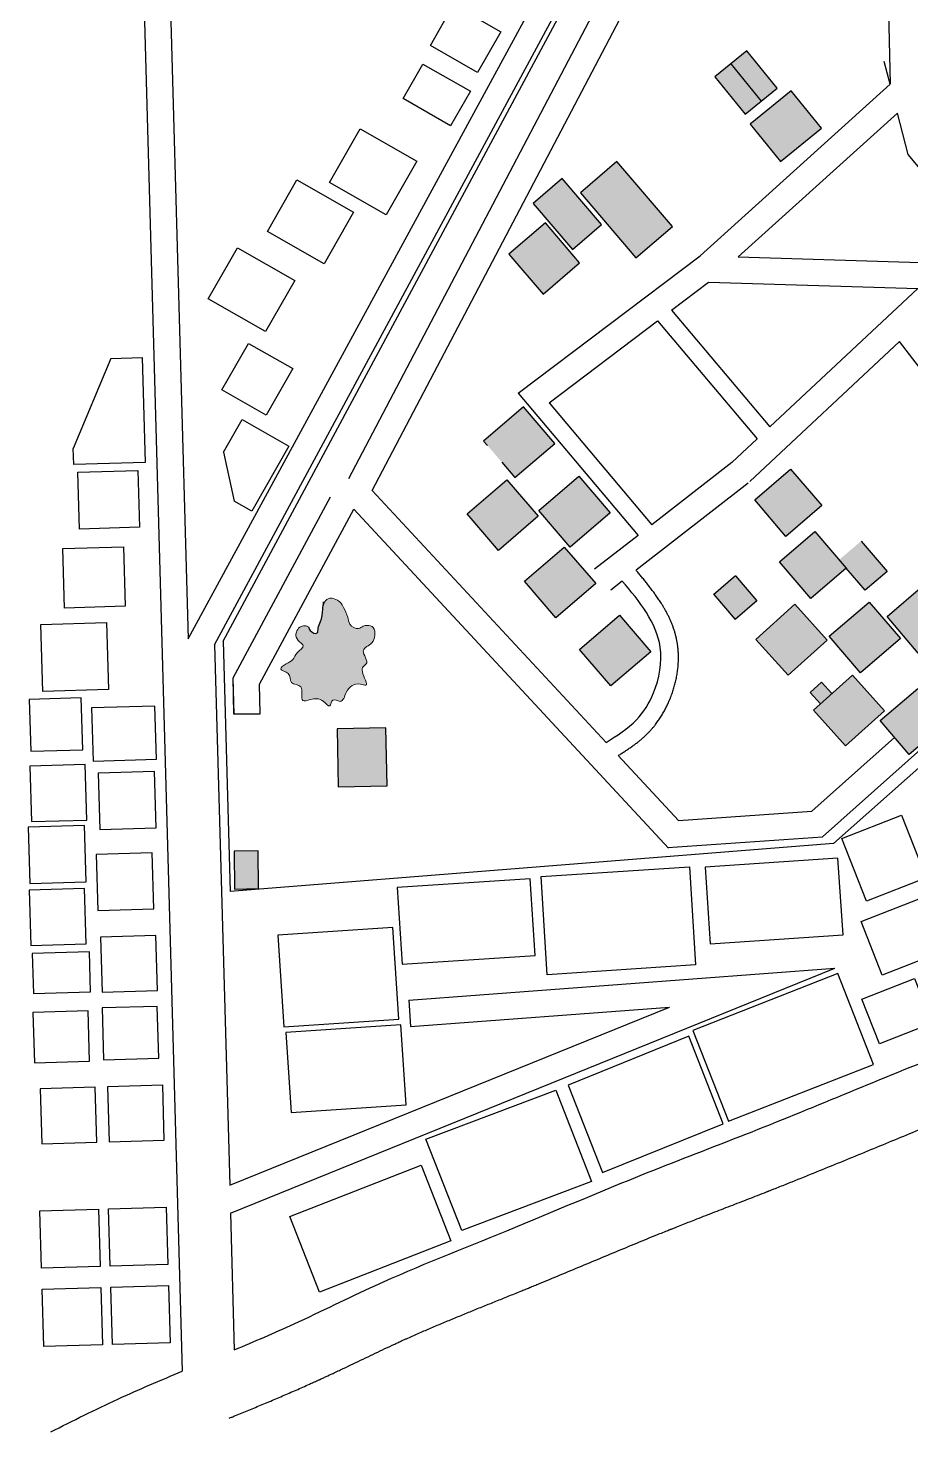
# Model space of a CAD drawing. Header units: millimetres. Extents: x 2899851 to 5794060, y -1331222 to -659598.
# Drawn here: x 4961547 to 5163121, y -1301651 to -980868 of the extents above; entities that cross this region are included whole.
import ezdxf

# ---------------------------------------------------------------- set-up
doc = ezdxf.new("R2010")
doc.units = ezdxf.units.MM
for name, color, linetype, lineweight in [('b_COLUMN', 7, 'Continuous', 25), ('b_elev_near', 42, 'Continuous', 25), ('i_hatch space', 53, 'Continuous', 9)]:
    doc.layers.add(name, color=color, linetype=linetype, lineweight=lineweight)
doc.layers.add('ref', color=10, linetype='Continuous')

msp = doc.modelspace()

# ---------------------------------------------------------------- hatches: boundary and pattern name
at = {"layer": 'i_hatch space', "extrusion": (0, 0, -1)}
h = msp.add_hatch(color=252, dxfattribs=at)
h.dxf.hatch_style = 1
h.paths.add_polyline_path([(-5121981, -989036), (-5128912, -997577), (-5132561, -994616), (-5125630, -986074), (-5121981, -989036)])
h = msp.add_hatch(color=252, dxfattribs=at)
h.dxf.hatch_style = 1
h.paths.add_polyline_path([(-5118331, -991997), (-5125262, -1000539), (-5128912, -997577), (-5121981, -989036)])
h = msp.add_hatch(color=252, dxfattribs=at)
h.dxf.hatch_style = 1
h.paths.add_polyline_path([(-5126449, -1002795), (-5135767, -995234), (-5142699, -1003775), (-5133381, -1011337)])
h = msp.add_hatch(color=252, dxfattribs=at)
h.dxf.hatch_style = 1
h.paths.add_polyline_path([(-5087642, -1018533), (-5100338, -1033334), (-5108687, -1026172), (-5095991, -1011371)])
h = msp.add_hatch(color=252, dxfattribs=at)
h.dxf.hatch_style = 1
h.paths.add_polyline_path([(-5076851, -1020919), (-5085868, -1031431), (-5092489, -1025751), (-5083472, -1015239)])
h = msp.add_hatch(color=252, dxfattribs=at)
h.dxf.hatch_style = 1
h.paths.add_polyline_path([(-5071323, -1032531), (-5079136, -1041640), (-5087485, -1034478), (-5079672, -1025370)])
h = msp.add_hatch(color=252, dxfattribs=at)
h.dxf.hatch_style = 1
h.paths.add_polyline_path([(-5065556, -1075225), (-5072718, -1083574), (-5081826, -1075761), (-5074664, -1067412)])
h = msp.add_hatch(color=252, dxfattribs=at)
h.dxf.hatch_style = 1
h.paths.add_polyline_path([(-5061778, -1091881), (-5070886, -1084068), (-5078048, -1092417), (-5068940, -1100230)])
h = msp.add_hatch(color=252, dxfattribs=at)
h.dxf.hatch_style = 1
h.paths.add_polyline_path([(-5078156, -1091108), (-5087264, -1083295), (-5094426, -1091645), (-5085318, -1099457)])
h = msp.add_hatch(color=252, dxfattribs=at)
h.dxf.hatch_style = 1
h.paths.add_polyline_path([(-5127448, -1088647), (-5135660, -1081633), (-5142804, -1089997), (-5134592, -1097012)])
h = msp.add_hatch(color=252, dxfattribs=at)
h.dxf.hatch_style = 1
h.paths.add_polyline_path([(-5133096, -1102864), (-5141211, -1095910), (-5148355, -1104274), (-5140240, -1111228)])
h = msp.add_hatch(color=252, dxfattribs=at)
h.dxf.hatch_style = 1
h.paths.add_polyline_path([(-5074877, -1107273), (-5083985, -1099460), (-5091147, -1107809), (-5082039, -1115622)])
h = msp.add_hatch(color=252, dxfattribs=at)
h.dxf.hatch_style = 1
h.paths.add_polyline_path([(-5148359, -1104273), (-5152645, -1109291), (-5157664, -1105005), (-5151754, -1098085), (-5146735, -1102372), (-5148359, -1104273)])
at = {"layer": 'i_hatch space'}
h = msp.add_hatch(color=252, dxfattribs=at)
h.dxf.hatch_style = 1
h.paths.add_polyline_path([(5123043, -1106066), (5118100, -1110287), (5122971, -1115990), (5127914, -1111769)])
at = {"layer": 'i_hatch space', "extrusion": (0, 0, -1)}
h = msp.add_hatch(color=252, dxfattribs=at)
h.dxf.hatch_style = 1
h.paths.add_polyline_path([(-5157668, -1115341), (-5165880, -1108327), (-5173024, -1116691), (-5164812, -1123706)])
at = {"layer": 'i_hatch space'}
h = msp.add_hatch(color=132, dxfattribs=at)
h.dxf.hatch_style = 1
edge = h.paths.add_edge_path()
edge.add_spline(control_points=[(5025590, -1117664), (5025384, -1117571), (5024833, -1117397), (5023692, -1117473), (5022905, -1118481), (5022508, -1119915), (5023325, -1121032), (5024974, -1122205), (5022734, -1123453), (5022158, -1125334), (5020610, -1125993), (5018349, -1127612), (5021673, -1127970), (5021022, -1130992), (5025018, -1130685), (5023244, -1135166), (5026589, -1134086), (5028524, -1133845), (5030642, -1136641), (5030857, -1133651), (5033376, -1135516), (5034109, -1131836), (5036376, -1130274), (5039694, -1131568), (5037662, -1128534), (5037851, -1126715), (5039719, -1125859), (5036775, -1122823), (5040236, -1121758), (5040798, -1119700), (5040747, -1118017), (5039477, -1117228), (5038172, -1117373), (5036775, -1118460), (5034774, -1117357), (5034634, -1115187), (5033708, -1113623), (5032912, -1111953), (5031672, -1111286), (5030246, -1110967), (5029216, -1111823), (5028986, -1112592), (5028909, -1112880)], knot_values=[2004.2564054, 2004.2564054, 2004.2564054, 2004.2564054, 2694.1560019, 3763.0593296, 5167.3105785, 6224.2837645, 7986.7822657, 9090.5534345, 11185.7820024, 13072.9217971, 14891.7554355, 16596.6511557, 18546.503187, 20740.0198932, 23110.9494255, 26264.3694271, 27980.376827, 30959.5070703, 32824.7017859, 34303.8550589, 35971.6456756, 38468.8630342, 42197.5940321, 43432.7304319, 46615.6733357, 47852.8154575, 48710.2304918, 51795.2349955, 54480.8332313, 56266.5747647, 58126.2164071, 58850.4600735, 60504.8299963, 61703.7441782, 63904.694013, 65576.3419311, 67989.8754383, 69318.2134366, 71002.4029784, 72012.4674402, 73519.1974265, 74411.8527668, 74411.8527668, 74411.8527668, 74411.8527668], degree=3, periodic=0)
edge.add_spline(control_points=[(5028909, -1112880), (5028877, -1113141), (5028732, -1114358), (5028628, -1116186), (5027661, -1117709), (5027865, -1119647), (5025852, -1118820), (5025630, -1117962), (5025590, -1117664)], knot_values=[316.0788681, 316.0788681, 316.0788681, 316.0788681, 1103.7293239, 3980.5014068, 5556.8137151, 6674.5594689, 8438.1967426, 9338.4273763, 9338.4273763, 9338.4273763, 9338.4273763], degree=3, periodic=0)
at = {"layer": 'i_hatch space', "extrusion": (0, 0, -1)}
h = msp.add_hatch(color=252, dxfattribs=at)
h.dxf.hatch_style = 1
h.paths.add_polyline_path([(-5127723, -1120583), (-5136631, -1112543), (-5144001, -1120709), (-5135093, -1128749)])
h = msp.add_hatch(color=252, dxfattribs=at)
h.dxf.hatch_style = 1
h.paths.add_polyline_path([(-5144467, -1119808), (-5153592, -1112015), (-5160736, -1120379), (-5151611, -1128173)])
h = msp.add_hatch(color=252, dxfattribs=at)
h.dxf.hatch_style = 1
h.paths.add_polyline_path([(-5087441, -1122845), (-5096549, -1115032), (-5103711, -1123381), (-5094603, -1131194)])
h = msp.add_hatch(color=252, dxfattribs=at)
h.dxf.hatch_style = 1
h.paths.add_polyline_path([(-5140852, -1136732), (-5149760, -1128692), (-5157130, -1136859), (-5148222, -1144898)])
h = msp.add_hatch(color=252, dxfattribs=at)
h.dxf.hatch_style = 1
h.paths.add_polyline_path([(-5140140, -1132660), (-5142485, -1135258), (-5145083, -1132913), (-5142738, -1130315)])
h = msp.add_hatch(color=252, dxfattribs=at)
h.dxf.hatch_style = 1
h.paths.add_polyline_path([(-5162733, -1146863), (-5156109, -1139107), (-5164701, -1131768), (-5171326, -1139524)])
at = {"layer": 'i_hatch space'}
h = msp.add_hatch(color=252, dxfattribs=at)
h.dxf.hatch_style = 1
h.paths.add_polyline_path([(5032381, -1154275), (5032082, -1140979), (5043206, -1140729), (5043505, -1154025)])
h = msp.add_hatch(dxfattribs=at)
h.set_pattern_fill('ANGLE', color=252, angle=187.95947)
h.set_pattern_definition([(94.77558408, (2958577.855, -2649957.4645), (-6.960751063, -0.581523547), [5.08, -1.905]), (184.77558408, (2958577.855, -2649957.4645), (0.581523547, -6.960751063), [5.08, -1.905])])
h.paths.add_polyline_path([(5012011, -1177545), (5012052, -1175300), (5012278, -1168934), (5012291, -1168903), (5014068, -1168876), (5014156, -1177512)])
h.paths.add_polyline_path([(5008711, -1177596), (5008623, -1168960), (5012291, -1168903), (5012278, -1168934), (5012052, -1175300), (5012011, -1177545)])
at = {"layer": 'ref'}
h = msp.add_hatch(dxfattribs=at)
h.set_pattern_fill('ANGLE', color=256, angle=187.95947)
h.set_pattern_definition([(359.33482376, (2668480.8595, -2649762.77), (0.081090644, 6.984529283), [5.08, -1.905]), (89.33482376, (2668480.8595, -2649762.77), (-6.984529283, 0.081090644), [5.08, -1.905])])
h.paths.add_polyline_path([(5127914, -1111769), (5122971, -1115990), (5118100, -1110287), (5123043, -1106066)])

# ---------------------------------------------------------------- linework, layer by layer
at = {"layer": 'b_COLUMN', "color": 5, "lineweight": 30}
msp.add_line((5006099, -1120942), (5007697, -1178142), dxfattribs=at)
at = {"layer": 'b_COLUMN', "color": 5, "lineweight": 30, "extrusion": (0, 0, -1)}
msp.add_lwpolyline([(-5006099, -1120942), (-5112518, -922767, -0.1352526), (-5114270, -914992), (-5115456, -809677), (-5218133, -797899), (-5219870, -811287), (-5360427, -793048), (-5379643, -920481), (-5518810, -904656), (-5512239, -1032853), (-5278652, -1049012), (-5145432, -1167200), (-5007697, -1178142)], format="xyb", dxfattribs=at)
at = {"layer": 'b_COLUMN', "color": 251, "lineweight": 30, "true_color": 0x636466, "extrusion": (0, 0, -1)}
msp.add_lwpolyline([(-5034792, -1083770), (-5117794, -925623, -0.1356661), (-5120263, -914709), (-5117180, -849492)], format="xyb", dxfattribs=at)
for points in [[(-5040104, -1086558), (-5105261, -962414)], [(-5008563, -1137696), (-5008388, -1129362), (-5030601, -1087996)], [(-5014562, -1137570), (-5014420, -1130812), (-5035887, -1090834)], [(-5008560, -1137552), (-5008388, -1129362)]]:
    msp.add_lwpolyline(points, dxfattribs=at)
at = {"layer": 'b_elev_near', "color": 7, "extrusion": (0, 0, -1)}
for p, q in [((5121981, -989036), (5128912, -997577)), ((5151754, -1098085), (5157664, -1105005)), ((5123043, -1106066), (5118024, -1110352)), ((5123043, -1106066), (5127914, -1111769)), ((5152645, -1109291), (5148359, -1104273)), ((5157664, -1105005), (5152645, -1109291)), ((5118100, -1110287), (5122971, -1115990)), ((5127914, -1111769), (5122971, -1115990))]:
    msp.add_line(p, q, dxfattribs=at)
for points in [[(-5125262, -1000539), (-5132561, -994616), (-5125630, -986074), (-5118331, -991997)], [(-5133381, -1011337), (-5142699, -1003775), (-5135767, -995234), (-5126449, -1002795)], [(-5087642, -1018533), (-5100338, -1033334), (-5108687, -1026172), (-5095991, -1011371)], [(-5076851, -1020919), (-5085868, -1031431), (-5092489, -1025751), (-5083472, -1015239)], [(-5071323, -1032531), (-5079136, -1041640), (-5087485, -1034478), (-5079672, -1025370)], [(-5061778, -1091881), (-5070886, -1084068), (-5078048, -1092417), (-5068940, -1100230)], [(-5078156, -1091108), (-5087264, -1083295), (-5094426, -1091645), (-5085318, -1099457)], [(-5127448, -1088647), (-5135660, -1081633), (-5142804, -1089997), (-5134592, -1097012)], [(-5133096, -1102864), (-5141211, -1095910), (-5148355, -1104274), (-5140240, -1111228)], [(-5074877, -1107273), (-5083985, -1099460), (-5091147, -1107809), (-5082039, -1115622)], [(-5157668, -1115341), (-5165880, -1108327), (-5173024, -1116691), (-5164812, -1123706)], [(-5127723, -1120583), (-5136631, -1112543), (-5144001, -1120709), (-5135093, -1128749)], [(-5144467, -1119808), (-5153592, -1112015), (-5160736, -1120379), (-5151611, -1128173)], [(-5087441, -1122845), (-5096549, -1115032), (-5103711, -1123381), (-5094603, -1131194)], [(-5140852, -1136732), (-5149760, -1128692), (-5157130, -1136859), (-5148222, -1144898)]]:
    msp.add_lwpolyline(points, close=True, dxfattribs=at)
for points in [[(-5069692, -1080047), (-5072718, -1083574), (-5081826, -1075761), (-5074664, -1067412), (-5065556, -1075225), (-5066433, -1076248)], [(-5142485, -1135258), (-5140140, -1132660), (-5142738, -1130315), (-5145083, -1132913)], [(-5171326, -1139524), (-5162733, -1146863), (-5156109, -1139107), (-5164701, -1131768), (-5167829, -1135431)]]:
    msp.add_lwpolyline(points, dxfattribs=at)
at = {"layer": 'i_hatch space', "color": 18, "true_color": 0x000000}
msp.add_open_spline([(5025590, -1117664), (5025384, -1117571), (5024833, -1117397), (5023692, -1117473), (5022905, -1118481), (5022508, -1119915), (5023325, -1121032), (5024974, -1122205), (5022734, -1123453), (5022158, -1125334), (5020610, -1125993), (5018349, -1127612), (5021673, -1127970), (5021022, -1130992), (5025018, -1130685), (5023244, -1135166), (5026589, -1134086), (5028524, -1133845), (5030642, -1136641), (5030857, -1133651), (5033376, -1135516), (5034109, -1131836), (5036376, -1130274), (5039694, -1131568), (5037662, -1128534), (5037851, -1126715), (5039719, -1125859), (5036775, -1122823), (5040236, -1121758), (5040798, -1119700), (5040747, -1118017), (5039477, -1117228), (5038172, -1117373), (5036775, -1118460), (5034774, -1117357), (5034634, -1115187), (5033708, -1113623), (5032912, -1111953), (5031672, -1111286), (5030246, -1110967), (5029216, -1111823), (5028986, -1112592), (5028909, -1112880)], degree=3, knots=[2004.2564054, 2004.2564054, 2004.2564054, 2004.2564054, 2694.1560019, 3763.0593296, 5167.3105785, 6224.2837645, 7986.7822657, 9090.5534345, 11185.7820024, 13072.9217971, 14891.7554355, 16596.6511557, 18546.503187, 20740.0198932, 23110.9494255, 26264.3694271, 27980.376827, 30959.5070703, 32824.7017859, 34303.8550589, 35971.6456756, 38468.8630342, 42197.5940321, 43432.7304319, 46615.6733357, 47852.8154575, 48710.2304918, 51795.2349955, 54480.8332313, 56266.5747647, 58126.2164071, 58850.4600735, 60504.8299963, 61703.7441782, 63904.694013, 65576.3419311, 67989.8754383, 69318.2134366, 71002.4029784, 72012.4674402, 73519.1974265, 74411.8527668, 74411.8527668, 74411.8527668, 74411.8527668], dxfattribs=at)
at = {"layer": 'ref', "color": 116, "true_color": 0x136734}
for p, q in [((4998081, -1120419), (5107788, -918351)), ((5004122, -1121796), (5112560, -920661)), ((4987340, -950801), (4996755, -1287790)), ((4993308, -949581), (4998081, -1120419)), ((5004122, -1121796), (5007572, -1245290)), ((5007751, -1251692), (5145788, -1195717)), ((5048460, -1203029), (5145788, -1195717)), ((5007572, -1245290), (5107979, -1204575)), ((5048460, -1203029), (5048837, -1209017)), ((5048837, -1209017), (5107979, -1204575)), ((5007751, -1251692), (5008623, -1282893))]:
    msp.add_line(p, q, dxfattribs=at)
at = {"layer": 'ref', "color": 251, "true_color": 0x636466}
for p, q in [((5157707, -965170), (5158400, -993643)), ((5158387, -993718), (5157045, -988506)), ((5114994, -1032885), (5158387, -993718)), ((5123656, -1033149), (5160076, -1000276)), ((5162515, -1009748), (5160076, -1000276)), ((5177733, -1028185), (5162515, -1009748)), ((5073464, -1064311), (5114994, -1032885)), ((5123656, -1033149), (5170892, -1034591)), ((5108474, -1045343), (5116927, -1038947)), ((5116927, -1038947), (5164685, -1040404)), ((5130926, -1072019), (5164685, -1040404)), ((5108474, -1045343), (5130926, -1072019)), ((5080527, -1066491), (5105280, -1047760)), ((5105280, -1047760), (5128002, -1074757)), ((5126370, -1084506), (5160531, -1052515)), ((5179199, -1076812), (5160531, -1052515)), ((5073464, -1064311), (5100821, -1096816)), ((5080527, -1066491), (5103980, -1094358)), ((5122269, -1080126), (5128002, -1074757)), ((5122269, -1080126), (5103980, -1094358)), ((5234468, -1083950), (5142972, -1165680)), ((5040104, -1086558), (5093533, -1144094)), ((5125954, -1084862), (5100388, -1104756)), ((5035887, -1090834), (5107765, -1168238)), ((5100821, -1096816), (5090894, -1104541)), ((5097229, -1107214), (5094579, -1109276)), ((5159400, -1142960), (5140511, -1159833)), ((5096305, -1147079), (5110070, -1161903)), ((5110070, -1161903), (5140511, -1159833)), ((5107622, -1168084), (5142972, -1165680))]:
    msp.add_line(p, q, dxfattribs=at)
at = {"layer": 'ref'}
for p, q in [((4980449, -1056389), (4971866, -1076931)), ((5006138, -1077805), (5008627, -1088982)), ((5008560, -1137552), (5014562, -1137570))]:
    msp.add_line(p, q, dxfattribs=at)
for points in [[(5058717, -975579), (5069462, -981716), (5064156, -991006), (5053411, -984868)], [(5051694, -989100), (5062531, -995291), (5058029, -1003173), (5047191, -996983)], [(5037359, -1003860), (5050334, -1011272), (5043312, -1023566), (5030336, -1016154)], [(5022928, -1015547), (5035864, -1022936), (5029132, -1034722), (5016195, -1027333)], [(5009344, -1031100), (5022425, -1038572), (5015772, -1050219), (5002691, -1042747)], [(5011890, -1052940), (5021960, -1058692), (5015891, -1069316), (5005821, -1063564)], [(4986628, -1081937), (4987014, -1094925), (4973307, -1095332), (4972922, -1082344)], [(4983337, -1099407), (4983741, -1112996), (4969893, -1113408), (4969489, -1099818)], [(4979476, -1116727), (4979930, -1131989), (4964895, -1132436), (4964442, -1117174)], [(4961814, -1134279), (4962165, -1146120), (4974007, -1145768), (4973655, -1133927)], [(4976008, -1136222), (4976368, -1148355), (4990828, -1147926), (4990468, -1135792)], [(4961945, -1149547), (4962321, -1162201), (4974974, -1161825), (4974598, -1149172)], [(4977574, -1151150), (4977955, -1163987), (4990792, -1163606), (4990411, -1150769)], [(5160951, -1160715), (5166617, -1175053), (5152992, -1180388), (5147326, -1166050)], [(4961547, -1163455), (4961929, -1176327), (4974801, -1175945), (4974419, -1163073)], [(4977105, -1169678), (4977485, -1182478), (4990284, -1182097), (4989904, -1169298)], [(5146465, -1170574), (5116115, -1172595), (5117282, -1190118), (5147632, -1188097)], [(5078719, -1174756), (5112552, -1172502), (5113932, -1194918), (5080099, -1197171)], [(5076160, -1175256), (5045809, -1177277), (5046976, -1194800), (5077326, -1192779)], [(5173036, -1176715), (5177832, -1188971), (5156587, -1197283), (5151792, -1185026)], [(4961808, -1177878), (4962182, -1190482), (4974786, -1190108), (4974411, -1177504)], [(5044815, -1186405), (5018551, -1188154), (5019944, -1209064), (5046208, -1207315)], [(4978085, -1188570), (4978460, -1201174), (4991063, -1200799), (4990689, -1188196)], [(4962492, -1192300), (4962763, -1201445), (4975823, -1201057), (4975552, -1191912)], [(5113343, -1209896), (5121451, -1230621), (5154572, -1217663), (5146464, -1196938)], [(5163977, -1198055), (5167980, -1208287), (5155917, -1213006), (5151914, -1202774)], [(4962637, -1205808), (4962979, -1217314), (4975583, -1216940), (4975241, -1205434)], [(4978424, -1204780), (4978775, -1216622), (4991379, -1216247), (4991027, -1204406)], [(5046687, -1208631), (5020422, -1210380), (5021581, -1228642), (5047846, -1226893)], [(5084858, -1222379), (5092676, -1242360), (5120253, -1231218), (5112436, -1211237)], [(4964278, -1223229), (4964652, -1235833), (4977256, -1235458), (4976881, -1222854)], [(4979674, -1222772), (4980048, -1235375), (4992652, -1235001), (4992278, -1222397)], [(5082026, -1223544), (5090200, -1244436), (5060575, -1255617), (5052401, -1234726)], [(5051271, -1240691), (5058037, -1257985), (5028083, -1269705), (5021317, -1252410)], [(4977647, -1250765), (4978036, -1263862), (4964590, -1264261), (4964201, -1251165)], [(4993083, -1250319), (4993472, -1263403), (4980320, -1263794), (4979932, -1250710)], [(4978177, -1268628), (4978566, -1281724), (4965120, -1282123), (4964731, -1269027)], [(4993614, -1268181), (4994003, -1281266), (4980851, -1281656), (4980462, -1268572)]]:
    msp.add_lwpolyline(points, close=True, dxfattribs=at)
for points in [[(4980449, -1056389), (4987575, -1056178), (4988286, -1080125), (4971976, -1080610), (4971866, -1076931)], [(5006138, -1077805), (5010428, -1070294), (5021091, -1076385), (5012599, -1091251), (5008627, -1088982)]]:
    msp.add_lwpolyline(points, dxfattribs=at)
at = {"layer": 'ref', "color": 18, "true_color": 0x000000}
for points in [[(5032082, -1140979), (5032381, -1154275), (5043505, -1154025), (5043206, -1140729)], [(5008623, -1168960), (5008711, -1177596), (5014156, -1177512), (5014068, -1168876)]]:
    msp.add_lwpolyline(points, close=True, dxfattribs=at)
at = {"layer": 'ref', "color": 116, "true_color": 0x136734}
for points, knots in [([(5007458, -1298524), (5007684, -1298431), (5007911, -1298338), (5008390, -1298140), (5008644, -1298036), (5009404, -1297723), (5009912, -1297514), (5011437, -1296884), (5012456, -1296462), (5014500, -1295611), (5015525, -1295182), (5017578, -1294316), (5018607, -1293879), (5020668, -1292995), (5021700, -1292548), (5023767, -1291642), (5024802, -1291184), (5025988, -1290651), (5026138, -1290584), (5026588, -1290381), (5026888, -1290245), (5027349, -1290035), (5027511, -1289962), (5027753, -1289851), (5027835, -1289814), (5027963, -1289755), (5028010, -1289734), (5028089, -1289697), (5028122, -1289682), (5028187, -1289652), (5028220, -1289637), (5028318, -1289592), (5028384, -1289562), (5028580, -1289472), (5028710, -1289412), (5029101, -1289231), (5029362, -1289111), (5030140, -1288749), (5030657, -1288508), (5031949, -1287901), (5032722, -1287535), (5034258, -1286804), (5035021, -1286440), (5036537, -1285714), (5037290, -1285352), (5038788, -1284635), (5039533, -1284278), (5041014, -1283571), (5041750, -1283221), (5043215, -1282528), (5043944, -1282186), (5044808, -1281784), (5044945, -1281721), (5045357, -1281529), (5045632, -1281403), (5046041, -1281214), (5046176, -1281152), (5046396, -1281052), (5046480, -1281013), (5046591, -1280962), (5046618, -1280950), (5046700, -1280913), (5046755, -1280888), (5046863, -1280838), (5046918, -1280813), (5047082, -1280739), (5047191, -1280689), (5047518, -1280541), (5047737, -1280442), (5048394, -1280146), (5048833, -1279950), (5050155, -1279363), (5051040, -1278975), (5052820, -1278203), (5053715, -1277819), (5055512, -1277056), (5056415, -1276676), (5058229, -1275919), (5059140, -1275542), (5060969, -1274789), (5061887, -1274413), (5063731, -1273662), (5064656, -1273286), (5066513, -1272534), (5067444, -1272158), (5069313, -1271403), (5070251, -1271025), (5072131, -1270264), (5073074, -1269883), (5074192, -1269428), (5074365, -1269358), (5074884, -1269146), (5075231, -1269005), (5075727, -1268803), (5075876, -1268742), (5076072, -1268662), (5076120, -1268642), (5076215, -1268603), (5076262, -1268584), (5076405, -1268526), (5076500, -1268487), (5076785, -1268370), (5076975, -1268292), (5077545, -1268058), (5077925, -1267902), (5079063, -1267434), (5079820, -1267121), (5082210, -1266131), (5083838, -1265453), (5087084, -1264098), (5088701, -1263421), (5091927, -1262071), (5093536, -1261398), (5096745, -1260061), (5098346, -1259396), (5101541, -1258077), (5103136, -1257423), (5104963, -1256681), (5105198, -1256586), (5105904, -1256300), (5106374, -1256110), (5107042, -1255842), (5107239, -1255762), (5107584, -1255624), (5107732, -1255564), (5107941, -1255481), (5108002, -1255456), (5108124, -1255408), (5108185, -1255383), (5108368, -1255310), (5108490, -1255261), (5108856, -1255115), (5109100, -1255018), (5109834, -1254726), (5110324, -1254532), (5111797, -1253950), (5112781, -1253563), (5115118, -1252649), (5116472, -1252122), (5119190, -1251066), (5120554, -1250538), (5123291, -1249477), (5124665, -1248944), (5127419, -1247872), (5128800, -1247332), (5130266, -1246754), (5130348, -1246722), (5130489, -1246667), (5130547, -1246644), (5130663, -1246598), (5130722, -1246575), (5130897, -1246506), (5131013, -1246460), (5131363, -1246321), (5131596, -1246229), (5132295, -1245953), (5132760, -1245768), (5134155, -1245213), (5135084, -1244842), (5137867, -1243726), (5139717, -1242978), (5143408, -1241478), (5145249, -1240726), (5148922, -1239220), (5150755, -1238466), (5154413, -1236959), (5156239, -1236206), (5159884, -1234705), (5161704, -1233956), (5165338, -1232464), (5167153, -1231722), (5170779, -1230246), (5172590, -1229512), (5174518, -1228737), (5174636, -1228690), (5174868, -1228597), (5174981, -1228551), (5175146, -1228485), (5175197, -1228465), (5175299, -1228424), (5175350, -1228403), (5175503, -1228342), (5175606, -1228301), (5175913, -1228178), (5176118, -1228096), (5176732, -1227850), (5177143, -1227686), (5178375, -1227194), (5179199, -1226866), (5181421, -1225983), (5182824, -1225427), (5185638, -1224310), (5187049, -1223750), (5189879, -1222621), (5191299, -1222053), (5192949, -1221387), (5193178, -1221295), (5193864, -1221018), (5194321, -1220832), (5195003, -1220555), (5195226, -1220465), (5195591, -1220316), (5195733, -1220258), (5195939, -1220174), (5196004, -1220148), (5196133, -1220095), (5196198, -1220068), (5196391, -1219989), (5196521, -1219936), (5196908, -1219778), (5197166, -1219672), (5197940, -1219354), (5198456, -1219141), (5200000, -1218503), (5201028, -1218076), (5203868, -1216890), (5205676, -1216129), (5209280, -1214603), (5211076, -1213839), (5214658, -1212311), (5216443, -1211547), (5220006, -1210025), (5221783, -1209266), (5225329, -1207757), (5227098, -1207007), (5230631, -1205519), (5232395, -1204781), (5234515, -1203902), (5234872, -1203754), (5235429, -1203525), (5235627, -1203443), (5235976, -1203299), (5236128, -1203237), (5236352, -1203145), (5236425, -1203115), (5236556, -1203061), (5236615, -1203036), (5236733, -1202988), (5236791, -1202964), (5236968, -1202892), (5237085, -1202844), (5237438, -1202699), (5237674, -1202603), (5238380, -1202315), (5238851, -1202123), (5240266, -1201548), (5241211, -1201167), (5244050, -1200026), (5245948, -1199271), (5249756, -1197767), (5251666, -1197019), (5255494, -1195527), (5257413, -1194784), (5261260, -1193298), (5263187, -1192556), (5267050, -1191070), (5268984, -1190327), (5272860, -1188835), (5274801, -1188087), (5277094, -1187200), (5277444, -1187065), (5278495, -1186658), (5279196, -1186386), (5280030, -1186062), (5280163, -1186010), (5280371, -1185929), (5280447, -1185900), (5280674, -1185811), (5280825, -1185753), (5281128, -1185635), (5281279, -1185576), (5281733, -1185399), (5282036, -1185281), (5282943, -1184927), (5283547, -1184691), (5285360, -1183982), (5286567, -1183508), (5290184, -1182086), (5292591, -1181136), (5297397, -1179236), (5299796, -1178286), (5304587, -1176390), (5306979, -1175444), (5311759, -1173559), (5314146, -1172620), (5318917, -1170754), (5321300, -1169826), (5326065, -1167987), (5328447, -1167074), (5331211, -1166026), (5331595, -1165881), (5332071, -1165700), (5332164, -1165665), (5332473, -1165549), (5332688, -1165468), (5333335, -1165224), (5333767, -1165061), (5335062, -1164575), (5335926, -1164251), (5338523, -1163283), (5340257, -1162640), (5344429, -1161100), (5346869, -1160206), (5351761, -1158418), (5354213, -1157525), (5359126, -1155736), (5361587, -1154839), (5366516, -1153038), (5368985, -1152133), (5373927, -1150308), (5376401, -1149389), (5379355, -1148280), (5379834, -1148100), (5381271, -1147559), (5382230, -1147196), (5383320, -1146782), (5383451, -1146732), (5383695, -1146640), (5383808, -1146596), (5384035, -1146510), (5384148, -1146467), (5384488, -1146338), (5384714, -1146251), (5385393, -1145992), (5385846, -1145818), (5387204, -1145297), (5388109, -1144948), (5390822, -1143898), (5392629, -1143193), (5398045, -1141061), (5401647, -1139617), (5405799, -1137925), (5406356, -1137698), (5408025, -1137013), (5409137, -1136555), (5410647, -1135930), (5411046, -1135764), (5411611, -1135529), (5411779, -1135459), (5412281, -1135250), (5412615, -1135111), (5413096, -1134910), (5413241, -1134849), (5413426, -1134772), (5413465, -1134756), (5413543, -1134723), (5413582, -1134707), (5413698, -1134658), (5413776, -1134625), (5414010, -1134527), (5414165, -1134462), (5414631, -1134266), (5414942, -1134136), (5415871, -1133745), (5416488, -1133485), (5418060, -1132823), (5419012, -1132421), (5420907, -1131623), (5421850, -1131226), (5423729, -1130441), (5424664, -1130052), (5426528, -1129282), (5427456, -1128903), (5429305, -1128154), (5430227, -1127785), (5432064, -1127060), (5432980, -1126704), (5434040, -1126300), (5434188, -1126244), (5434421, -1126155), (5434507, -1126123), (5434625, -1126078), (5434657, -1126066), (5434722, -1126041), (5434754, -1126029), (5434851, -1125993), (5434916, -1125968), (5435110, -1125895), (5435239, -1125847), (5435628, -1125701), (5435887, -1125605), (5436667, -1125316), (5437188, -1125125), (5438886, -1124510), (5440069, -1124091), (5442449, -1123264), (5443646, -1122856), (5446053, -1122049), (5447264, -1121651), (5449698, -1120861), (5450922, -1120469), (5453380, -1119691), (5454615, -1119304), (5457096, -1118532), (5458342, -1118147), (5459896, -1117669), (5460198, -1117576), (5460606, -1117451), (5460710, -1117419), (5460919, -1117355), (5461023, -1117323), (5461336, -1117227), (5461545, -1117163), (5462172, -1116971), (5462591, -1116842), (5463847, -1116458), (5464686, -1116201), (5467096, -1115463), (5468671, -1114981), (5471828, -1114009), (5473411, -1113520), (5476583, -1112532), (5478173, -1112033), (5481358, -1111021), (5482953, -1110508), (5486149, -1109465), (5487749, -1108935), (5489754, -1108258), (5490157, -1108122), (5490901, -1107868), (5491241, -1107752), (5491638, -1107616), (5491694, -1107596), (5491800, -1107560), (5491849, -1107543), (5491947, -1107510), (5491996, -1107493), (5492143, -1107442), (5492241, -1107408), (5492534, -1107307), (5492730, -1107239), (5493317, -1107035), (5493707, -1106899), (5494878, -1106489), (5495656, -1106214), (5498024, -1105371), (5499608, -1104798), (5502763, -1103643), (5504333, -1103061), (5507461, -1101891), (5509019, -1101304), (5512124, -1100126), (5513671, -1099536), (5516362, -1098507), (5517507, -1098068), (5518651, -1097630)], [38894.9216503, 38894.9216503, 38894.9216503, 38894.9216503, 39626.680982, 39626.680982, 40443.5297717, 40443.5297717, 42077.227351, 42077.227351, 45344.6225097, 45344.6225097, 48612.0176684, 48612.0176684, 51879.4128271, 51879.4128271, 55146.8079858, 55146.8079858, 58414.2031445, 58414.2031445, 58887.1167799, 58887.1167799, 59832.9440505, 59832.9440505, 60340.9113638, 60340.9113638, 60597.5685665, 60597.5685665, 60744.6710565, 60744.6710565, 60847.8188162, 60847.8188162, 60950.9665758, 60950.9665758, 61157.2620952, 61157.2620952, 61569.8531338, 61569.8531338, 62395.0352112, 62395.0352112, 64045.3993659, 64045.3993659, 66544.9840452, 66544.9840452, 69044.5687246, 69044.5687246, 71544.153404, 71544.153404, 74043.7380833, 74043.7380833, 76543.3227627, 76543.3227627, 79042.9074421, 79042.9074421, 79517.1242662, 79517.1242662, 80465.5579145, 80465.5579145, 80934.4549505, 80934.4549505, 81226.2244463, 81226.2244463, 81320.7851562, 81320.7851562, 81509.906576, 81509.906576, 81699.0279959, 81699.0279959, 82077.2708355, 82077.2708355, 82833.7565149, 82833.7565149, 84346.7278735, 84346.7278735, 87372.6705908, 87372.6705908, 90398.6133082, 90398.6133082, 93424.5560255, 93424.5560255, 96450.4987428, 96450.4987428, 99476.4414601, 99476.4414601, 102502.3841774, 102502.3841774, 105528.3268947, 105528.3268947, 108554.2696121, 108554.2696121, 111580.2123294, 111580.2123294, 112134.1075458, 112134.1075458, 113241.8979787, 113241.8979787, 113716.8596572, 113716.8596572, 113868.6191261, 113868.6191261, 114020.378595, 114020.378595, 114323.8975329, 114323.8975329, 114930.9354085, 114930.9354085, 116145.0111599, 116145.0111599, 118573.1626626, 118573.1626626, 123822.8882507, 123822.8882507, 129072.6138389, 129072.6138389, 134322.339427, 134322.339427, 139572.0650151, 139572.0650151, 144821.7906032, 144821.7906032, 145597.820804, 145597.820804, 147149.8812054, 147149.8812054, 147801.4202718, 147801.4202718, 148290.2906529, 148290.2906529, 148491.6230318, 148491.6230318, 148692.9554107, 148692.9554107, 149095.6201684, 149095.6201684, 149900.9496839, 149900.9496839, 151511.6087149, 151511.6087149, 154732.9267768, 154732.9267768, 159129.2354835, 159129.2354835, 163525.5441902, 163525.5441902, 167921.852897, 167921.852897, 172318.1616037, 172318.1616037, 172578.5847599, 172578.5847599, 172763.6621149, 172763.6621149, 172948.7394699, 172948.7394699, 173318.89418, 173318.89418, 174059.2036001, 174059.2036001, 175539.8224404, 175539.8224404, 178501.0601209, 178501.0601209, 184423.535482, 184423.535482, 190346.010843, 190346.010843, 196268.4862041, 196268.4862041, 202190.9615652, 202190.9615652, 208113.4369262, 208113.4369262, 214035.9122873, 214035.9122873, 219958.3876484, 219958.3876484, 220344.8030675, 220344.8030675, 220715.7252381, 220715.7252381, 220883.0373807, 220883.0373807, 221050.3495232, 221050.3495232, 221384.9738084, 221384.9738084, 222054.2223786, 222054.2223786, 223392.7195192, 223392.7195192, 226069.7138003, 226069.7138003, 230602.243368, 230602.243368, 235134.7729356, 235134.7729356, 239667.3025033, 239667.3025033, 240395.3793897, 240395.3793897, 241851.5331624, 241851.5331624, 242562.4297139, 242562.4297139, 243011.9887036, 243011.9887036, 243217.3504264, 243217.3504264, 243422.7121492, 243422.7121492, 243833.4355948, 243833.4355948, 244654.882486, 244654.882486, 246297.7762683, 246297.7762683, 249583.5638331, 249583.5638331, 255400.4060379, 255400.4060379, 261217.2482427, 261217.2482427, 267034.0904476, 267034.0904476, 272850.9326524, 272850.9326524, 278667.7748572, 278667.7748572, 284484.6170621, 284484.6170621, 285666.6682264, 285666.6682264, 286321.9675263, 286321.9675263, 286821.90362, 286821.90362, 287062.8275639, 287062.8275639, 287257.053699, 287257.053699, 287451.2798341, 287451.2798341, 287839.7321042, 287839.7321042, 288616.6366445, 288616.6366445, 290170.4457251, 290170.4457251, 293278.0638862, 293278.0638862, 299493.3002086, 299493.3002086, 305708.5365309, 305708.5365309, 311923.7728532, 311923.7728532, 318139.0091755, 318139.0091755, 324354.2454979, 324354.2454979, 330569.4818202, 330569.4818202, 331689.4930468, 331689.4930468, 333929.5155001, 333929.5155001, 334353.0265453, 334353.0265453, 334594.7385309, 334594.7385309, 335078.1625021, 335078.1625021, 335561.5864732, 335561.5864732, 336528.4344155, 336528.4344155, 338462.1303001, 338462.1303001, 342329.5220692, 342329.5220692, 350064.3056075, 350064.3056075, 357799.0891459, 357799.0891459, 365533.8726842, 365533.8726842, 373268.6562225, 373268.6562225, 381003.4397608, 381003.4397608, 388738.2232991, 388738.2232991, 389984.359323, 389984.359323, 390286.2167866, 390286.2167866, 390986.2119359, 390986.2119359, 392386.2022346, 392386.2022346, 395186.182832, 395186.182832, 400786.1440268, 400786.1440268, 408627.9834199, 408627.9834199, 416469.822813, 416469.822813, 424311.6622061, 424311.6622061, 432153.5015993, 432153.5015993, 439995.3409924, 439995.3409924, 441512.982241, 441512.982241, 444548.2647381, 444548.2647381, 444962.7232509, 444962.7232509, 445321.33947, 445321.33947, 445679.9556891, 445679.9556891, 446397.1881273, 446397.1881273, 447831.6530037, 447831.6530037, 450700.5827564, 450700.5827564, 456438.4422619, 456438.4422619, 467914.1612729, 467914.1612729, 469691.5069944, 469691.5069944, 473246.1984374, 473246.1984374, 474521.047718, 474521.047718, 475056.6930885, 475056.6930885, 476127.9838294, 476127.9838294, 476594.2006485, 476594.2006485, 476718.9908835, 476718.9908835, 476843.7811186, 476843.7811186, 477093.3615887, 477093.3615887, 477592.522529, 477592.522529, 478590.8444096, 478590.8444096, 480587.4881706, 480587.4881706, 483691.2208786, 483691.2208786, 486794.9535865, 486794.9535865, 489898.6862944, 489898.6862944, 493002.4190024, 493002.4190024, 496106.1517103, 496106.1517103, 499209.8844182, 499209.8844182, 499710.1615126, 499710.1615126, 500002.6868981, 500002.6868981, 500112.6188404, 500112.6188404, 500222.5507826, 500222.5507826, 500442.4146672, 500442.4146672, 500882.1424364, 500882.1424364, 501761.5979747, 501761.5979747, 503520.5090513, 503520.5090513, 507473.1978199, 507473.1978199, 511425.8865885, 511425.8865885, 515378.5753572, 515378.5753572, 519331.2641258, 519331.2641258, 523283.9528944, 523283.9528944, 527236.641663, 527236.641663, 528192.4554353, 528192.4554353, 528521.4958194, 528521.4958194, 528850.5362035, 528850.5362035, 529508.6169717, 529508.6169717, 530824.778508, 530824.778508, 533457.1015808, 533457.1015808, 538376.4445019, 538376.4445019, 543295.7874231, 543295.7874231, 548215.1303443, 548215.1303443, 553134.4732654, 553134.4732654, 558053.8161866, 558053.8161866, 559292.1758636, 559292.1758636, 560335.7050275, 560335.7050275, 560509.7687531, 560509.7687531, 560660.1022533, 560660.1022533, 560810.4357535, 560810.4357535, 561111.1027539, 561111.1027539, 561712.4367546, 561712.4367546, 562915.104756, 562915.104756, 565320.4407589, 565320.4407589, 570248.5689554, 570248.5689554, 575176.6971519, 575176.6971519, 580104.8253484, 580104.8253484, 585032.9535449, 585032.9535449, 588704.3079225, 588704.3079225, 588704.3079225, 588704.3079225]), ([(5008623, -1282893), (5013216, -1280977), (5024066, -1276332), (5044324, -1266170), (5071555, -1255611), (5099535, -1243531), (5132880, -1230913), (5161934, -1218529), (5197454, -1204687), (5232123, -1189241), (5262069, -1178048), (5278187, -1171755), (5279554, -1171220)], [45913.8877808, 45913.8877808, 45913.8877808, 45913.8877808, 60841.1686703, 81322.7072623, 113849.8656684, 148387.8957295, 172747.2348098, 220786.8297381, 243120.2850765, 287099.7908329, 334600.1791254, 339003.1923943, 339003.1923943, 339003.1923943, 339003.1923943]), ([(4966731, -1301651), (4971797, -1299095), (4981645, -1294126), (4991805, -1289837), (4996755, -1287790)], [0, 0, 0, 0, 17015.834554, 33079.8352262, 33079.8352262, 33079.8352262, 33079.8352262])]:
    msp.add_open_spline(points, degree=3, knots=knots, dxfattribs=at)
at = {"layer": 'ref', "color": 251, "true_color": 0x636466}
for points, knots in [([(5096305, -1147079), (5096311, -1147075), (5096318, -1147071), (5096576, -1146910), (5096829, -1146750), (5097338, -1146426), (5097595, -1146262), (5098110, -1145925), (5098369, -1145754), (5098888, -1145403), (5099148, -1145223), (5099668, -1144854), (5099928, -1144665), (5100397, -1144313), (5100606, -1144152), (5101024, -1143822), (5101231, -1143653), (5101645, -1143307), (5101851, -1143129), (5102259, -1142764), (5102461, -1142577), (5102862, -1142192), (5103061, -1141994), (5103278, -1141768), (5103300, -1141746), (5103332, -1141712), (5103343, -1141700), (5103365, -1141677), (5103376, -1141665), (5103409, -1141631), (5103431, -1141607), (5103497, -1141537), (5103541, -1141490), (5103671, -1141348), (5103757, -1141253), (5104012, -1140966), (5104178, -1140772), (5104504, -1140378), (5104662, -1140179), (5105033, -1139698), (5105240, -1139414), (5105643, -1138837), (5105837, -1138545), (5106211, -1137953), (5106392, -1137653), (5106740, -1137047), (5106907, -1136741), (5107229, -1136122), (5107384, -1135810), (5107680, -1135180), (5107822, -1134862), (5107978, -1134495), (5107998, -1134447), (5108038, -1134351), (5108058, -1134302), (5108098, -1134205), (5108118, -1134156), (5108177, -1134009), (5108216, -1133911), (5108331, -1133616), (5108406, -1133418), (5108608, -1132864), (5108730, -1132504), (5108960, -1131780), (5109068, -1131415), (5109267, -1130680), (5109360, -1130310), (5109527, -1129566), (5109603, -1129191), (5109738, -1128439), (5109797, -1128061), (5109897, -1127301), (5109938, -1126920), (5110002, -1126155), (5110024, -1125771), (5110047, -1125064), (5110050, -1124740), (5110043, -1124093), (5110032, -1123769), (5109994, -1123120), (5109967, -1122796), (5109925, -1122403), (5109918, -1122334), (5109893, -1122127), (5109876, -1121989), (5109853, -1121828), (5109850, -1121805), (5109844, -1121764), (5109841, -1121746), (5109836, -1121711), (5109834, -1121693), (5109826, -1121640), (5109820, -1121605), (5109804, -1121500), (5109793, -1121430), (5109758, -1121220), (5109733, -1121080), (5109657, -1120675), (5109602, -1120411), (5109481, -1119888), (5109416, -1119629), (5109276, -1119115), (5109201, -1118860), (5109043, -1118356), (5108960, -1118107), (5108785, -1117612), (5108694, -1117368), (5108503, -1116883), (5108404, -1116643), (5108200, -1116167), (5108094, -1115932), (5107876, -1115466), (5107764, -1115235), (5107535, -1114778), (5107417, -1114551), (5107176, -1114102), (5107053, -1113880), (5106803, -1113439), (5106675, -1113221), (5106415, -1112788), (5106283, -1112573), (5105963, -1112064), (5105773, -1111771), (5105386, -1111191), (5105189, -1110904), (5104791, -1110337), (5104589, -1110056), (5104182, -1109499), (5103976, -1109224), (5103561, -1108677), (5103351, -1108406), (5102931, -1107869), (5102720, -1107602), (5102296, -1107073), (5102083, -1106811), (5101657, -1106289), (5101444, -1106030), (5101019, -1105515), (5100806, -1105259), (5100526, -1104921), (5100457, -1104838), (5100388, -1104756)], [833.5252531, 833.5252531, 833.5252531, 833.5252531, 856.5783816, 856.5783816, 1713.1567632, 1713.1567632, 2569.7351449, 2569.7351449, 3426.3135265, 3426.3135265, 4282.8919081, 4282.8919081, 5139.4702897, 5139.4702897, 5831.6083569, 5831.6083569, 6523.7464241, 6523.7464241, 7215.8844913, 7215.8844913, 7908.0225585, 7908.0225585, 8600.1606257, 8600.1606257, 8675.7806617, 8675.7806617, 8715.0701209, 8715.0701209, 8754.35958, 8754.35958, 8832.9384984, 8832.9384984, 8990.096335, 8990.096335, 9304.4120083, 9304.4120083, 9933.043355, 9933.043355, 10561.6747016, 10561.6747016, 11432.5832455, 11432.5832455, 12303.4917893, 12303.4917893, 13174.4003331, 13174.4003331, 14045.3088769, 14045.3088769, 14916.2174207, 14916.2174207, 15787.1259645, 15787.1259645, 15916.1301799, 15916.1301799, 16048.2513083, 16048.2513083, 16180.3724367, 16180.3724367, 16444.6146935, 16444.6146935, 16973.099207, 16973.099207, 17918.9100093, 17918.9100093, 18864.7208115, 18864.7208115, 19810.5316138, 19810.5316138, 20756.342416, 20756.342416, 21702.1532182, 21702.1532182, 22647.9640205, 22647.9640205, 23593.7748227, 23593.7748227, 24388.4911605, 24388.4911605, 25183.2074983, 25183.2074983, 25977.9238361, 25977.9238361, 26147.1391193, 26147.1391193, 26485.5696859, 26485.5696859, 26543.0055511, 26543.0055511, 26586.3660126, 26586.3660126, 26629.7264741, 26629.7264741, 26716.4473971, 26716.4473971, 26889.8892432, 26889.8892432, 27236.7729352, 27236.7729352, 27902.3459598, 27902.3459598, 28567.9189844, 28567.9189844, 29233.492009, 29233.492009, 29899.0650336, 29899.0650336, 30564.6380582, 30564.6380582, 31230.2110828, 31230.2110828, 31895.7841074, 31895.7841074, 32561.3571319, 32561.3571319, 33226.9301565, 33226.9301565, 33892.5031811, 33892.5031811, 34558.0762057, 34558.0762057, 35223.6492303, 35223.6492303, 36150.6932753, 36150.6932753, 37077.7373203, 37077.7373203, 38004.7813654, 38004.7813654, 38931.8254104, 38931.8254104, 39858.8694554, 39858.8694554, 40785.9135004, 40785.9135004, 41712.9575454, 41712.9575454, 42640.0015904, 42640.0015904, 43567.0456354, 43567.0456354, 43869.7248032, 43869.7248032, 43869.7248032, 43869.7248032]), ([(5093533, -1144094), (5096007, -1142553), (5100565, -1139702), (5105285, -1132034), (5107440, -1119604), (5101181, -1111957), (5097229, -1107214)], [78.3041938, 78.3041938, 78.3041938, 78.3041938, 8692.2625208, 15977.5628503, 26554.8968796, 43994.7351519, 43994.7351519, 43994.7351519, 43994.7351519])]:
    msp.add_open_spline(points, degree=3, knots=knots, dxfattribs=at)
at = {"layer": 'ref', "color": 18, "true_color": 0x000000}
msp.add_open_spline([(5025590, -1117664), (5025630, -1117962), (5025852, -1118820), (5027865, -1119647), (5027661, -1117709), (5028628, -1116186), (5028751, -1114039), (5028953, -1112537), (5029028, -1111978)], degree=3, knots=[316.0788681, 316.0788681, 316.0788681, 316.0788681, 1216.3095018, 2979.9467755, 4097.6925293, 5674.0048376, 8550.7769204, 10252.4572456, 10252.4572456, 10252.4572456, 10252.4572456], dxfattribs=at)

doc.saveas('drawing.dxf')
